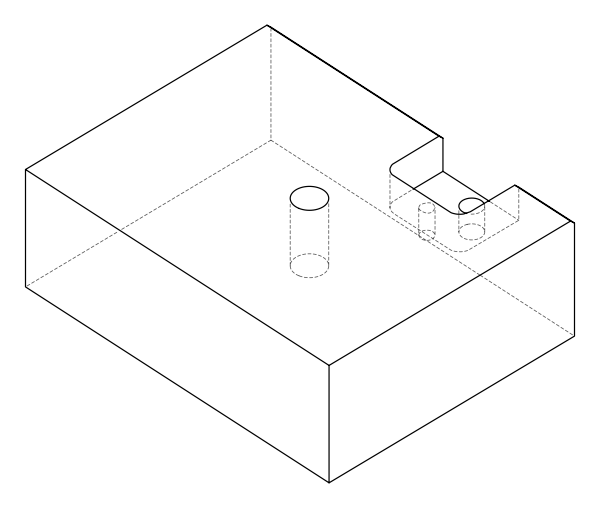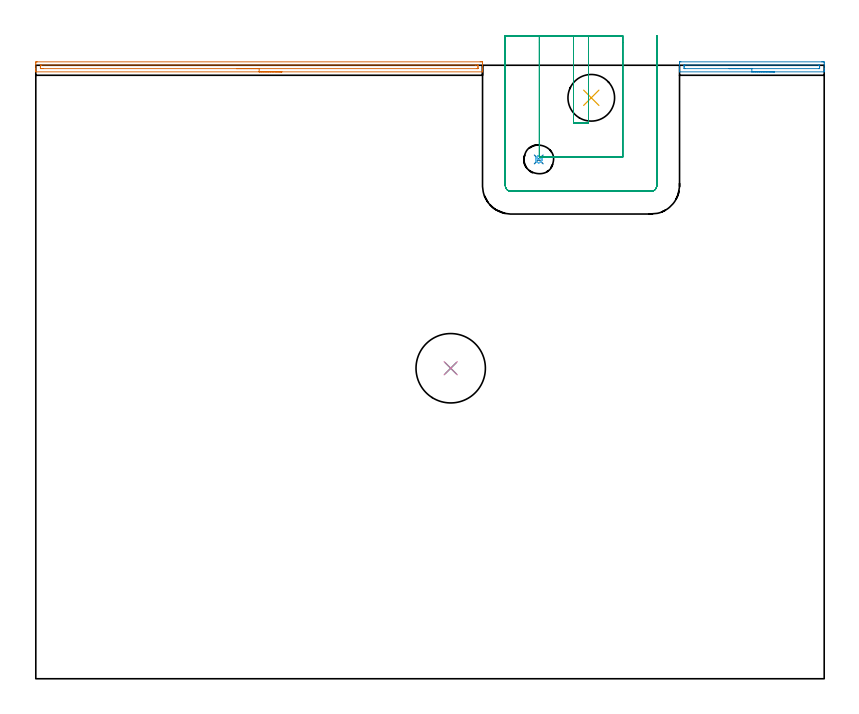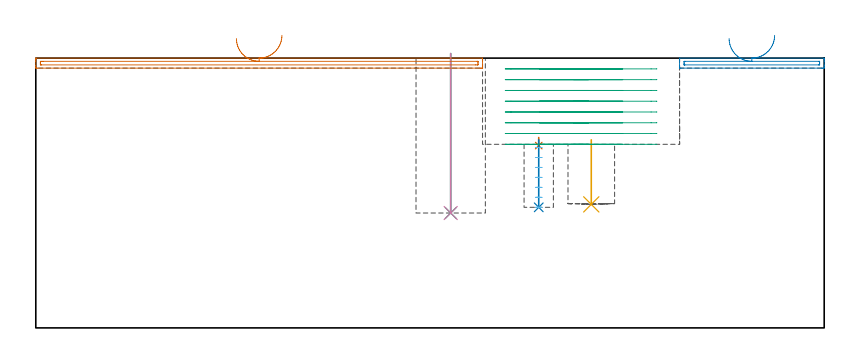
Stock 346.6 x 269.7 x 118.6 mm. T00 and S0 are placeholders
(PLAN: 9 operations, 7 tool changes, 15.3 min)
(1 SPOT_DRILL | STEP1POCKET | NXT0321_9005460120000 | 0.04 min | 4182 mm3)
(2 DRILL_BLIND_HOLE_INTO_CENTER | STEP1POCKET | UGT0301_229 | 0.13 min | 2898 mm3)
(3 INDEXABLE_INSERT_DRILL_BLIND_HOLE_FROM_SOLID | STEP1POCKET_1 | NXT0302_010 | 0.28 min | 20247 mm3)
(4 DRILL_TO_ENLARGE_BLIND_HOLE | STEP1POCKET_1 | UGT0301_381 | 0.28 min | 29478 mm3)
(5 INDEXABLE_INSERT_DRILL_BLIND_HOLE_FROM_SOLID_1 | STEP1POCKET_2 | NXT0302_012 | 0.12 min | 21123 mm3)
(6 MILL_ROUGH_BLIND_HOLE_CONTOUR | STEP1POCKET | NXT0201_013 | Spiral | 0.4 min | 1320 mm3)
(7 AREA_MILL | FG_CHAMFER_SURFACE | UGT0205_001 | 3.31 min | 1933 mm3)
(8 AREA_MILL_1 | FG_CHAMFER_SURFACE_1 | UGT0205_001 | 1.19 min | 649 mm3)
(9 MILL_SLOT | SLOT_PARTIAL_RECTANGULAR | UGT0201_094 | Follow Part, ap 5, ae 75% | 9.51 min | 194783 mm3)
(TOOL NXT0321_9005460120000 | NC Spot Drill, 142deg, 12mm, Carbide, Uncoated | D12 PA142 FL30 Z2)
(TOOL UGT0301_229 | Twist Drill 11.9 mm | D11.9 PA118 FL100 Z2)
(TOOL NXT0302_010 | Index. Insert Drill 19.5mm [880-D1950L25-05] | D19.5 PA176 FL98 Z2)
(TOOL UGT0301_381 | Twist Drill Flat Bottom 30.5 mm | D30.5 PA180 FL175 Z2)
(TOOL NXT0302_012 | Index. Insert Drill 20.5mm [880-D2050L25-03] | D20.5 PA176 FL62 Z2)
(TOOL NXT0201_013 | ENDMILL 10mm | D10 FL30 Z4)
(TOOL UGT0205_001 | Chamfer Mill 20 x 3 x 45 deg. | D20 FL50 Z2)
(TOOL UGT0201_094 | End mill 20 mm | D20 FL38 Z4)
(OP 1 SPOT_DRILL)
G17 G21 G94 G90
T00 M6
G54
G17 G0 G90 X221.1 Y228.3 S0 M3
G43 Z128.6 H0
G94 G81 G98 Z80.145 F250. R83.7
G80
M5
M2
(OP 2 DRILL_BLIND_HOLE_INTO_CENTER)
G17 G21 G94 G90
T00 M6
G54
G17 G0 G90 X221.1 Y228.3 S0 M3
G43 Z128.6 H0
G94 G81 G98 Z53. F250. R82.7
G80
M5
M2
(OP 3 INDEXABLE_INSERT_DRILL_BLIND_HOLE_FROM_SOLID)
G17 G21 G94 G90
T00 M6
G54
G17 G0 G90 X182.4 Y136.5 S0 M3
G43 Z128.6 H1
G94 G81 G98 Z50.5 F250. R120.6
G80
M5
M2
(OP 4 DRILL_TO_ENLARGE_BLIND_HOLE)
G17 G21 G94 G90
T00 M6
G54
G17 G0 G90 X182.4 Y136.5 S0 M3
G43 Z128.6 H0
G94 G81 G98 Z50.5 F250. R120.6
G80
M5
M2
(OP 5 INDEXABLE_INSERT_DRILL_BLIND_HOLE_FROM_SOLID_1)
G17 G21 G94 G90
T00 M6
G54
G17 G0 G90 X244.2 Y255.4 S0 M3
G43 Z128.6 H1
G94 G81 G98 Z54.3 F250. R82.7
G80
M5
M2
(OP 6 MILL_ROUGH_BLIND_HOLE_CONTOUR)
G17 G21 G94 G90
T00 M6
G54
G17 G0 G90 X221.1 Y228.3 S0 M3
G43 Z128.6 H0
Z79.314
G94 G3 X221.733 Y229.117 R0.654 F250.
X220.739 Y229.704 R0.817
X219.696 Y227.939 R1.45
X220.739 Y229.704 R-1.45
X220.217 Y228.822 R0.725
X221.1 Y228.3 R0.725
G0 Z74.929
G3 X221.733 Y229.117 R0.654
X220.739 Y229.704 R0.817
X219.696 Y227.939 R1.45
X220.739 Y229.704 R-1.45
X220.217 Y228.822 R0.725
X221.1 Y228.3 R0.725
G0 Z70.543
G3 X221.733 Y229.117 R0.654
X220.739 Y229.704 R0.817
X219.696 Y227.939 R1.45
X220.739 Y229.704 R-1.45
X220.217 Y228.822 R0.725
X221.1 Y228.3 R0.725
G0 Z66.157
G3 X221.733 Y229.117 R0.654
X220.739 Y229.704 R0.817
X219.696 Y227.939 R1.45
X220.739 Y229.704 R-1.45
X220.217 Y228.822 R0.725
X221.1 Y228.3 R0.725
G0 Z61.771
G3 X221.733 Y229.117 R0.654
X220.739 Y229.704 R0.817
X219.696 Y227.939 R1.45
X220.739 Y229.704 R-1.45
X220.217 Y228.822 R0.725
X221.1 Y228.3 R0.725
G0 Z57.386
G3 X221.733 Y229.117 R0.654
X220.739 Y229.704 R0.817
X219.696 Y227.939 R1.45
X220.739 Y229.704 R-1.45
X220.217 Y228.822 R0.725
X221.1 Y228.3 R0.725
G0 Z53.
G3 X221.733 Y229.117 R0.654
X220.739 Y229.704 R0.817
X219.696 Y227.939 R1.45
X220.739 Y229.704 R-1.45
X220.217 Y228.822 R0.725
X221.1 Y228.3 R0.725
G0 Z128.6
M5
M2
(OP 7 AREA_MILL)
G17 G21 G94 G90
T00 M6
G54
G17 G0 G90 X108.2 Y266.8 S1061 M3
G43 Z128.6 H0
G94 G1 X108.162 Z127.728 F250.
X108.048 Z126.863
X107.859 Z126.012
X107.597 Z125.18
X107.263 Z124.374
X106.86 Z123.6
X106.392 Z122.864
X105.86 Z122.172
X105.271 Z121.529
X104.628 Z120.94
X103.936 Z120.408
X103.2 Z119.94
X102.426 Z119.537
X101.62 Z119.203
X100.788 Z118.941
X99.936 Z118.752
X99.072 Z118.638
X98.2 Z118.6
X0.145
X0.01 Y266.806 Z118.593
X0. Y267.086 Z118.313
Y267.546 Z117.853
Y268.119 Z117.275
Y270.167 Z115.23
X0.005 Y270.761 Z114.633
X0.01 Y271.191 Z114.205
X0.152 Y271.194 Z114.202
X0.591 Y271.2 Z114.2
X195.365
X195.809 Y271.199 Z114.201
X196.248 Y271.194 Z114.202
X196.39 Y271.191 Z114.205
X196.4 Y270.761 Z114.633
Y270.167 Z115.23
Y269.881 Z115.516
Y268.119 Z117.275
Y267.546 Z117.853
Y267.239 Z118.16
X196.399 Y267.085 Z118.314
X196.39 Y266.806 Z118.593
X196.255 Y266.8 Z118.6
X98.2
Y268.214 Z117.186
X3.169
X2.374 Y268.215 Z117.185
X2.276 Y268.216 Z117.184
X2.023 Y268.221 Z117.179
X2.01 Y268.303 Z117.097
X2.003 Y268.485 Z116.915
X2.002 Y269. Z116.4
X2.003 Y269.515 Z115.885
X2.01 Y269.697 Z115.703
X2.023 Y269.779 Z115.621
X2.276 Y269.784 Z115.616
X2.374 Y269.785 Z115.615
X193.231 Y269.786 Z115.614
X194.026 Y269.785 Z115.615
X194.124 Y269.784 Z115.616
X194.377 Y269.779 Z115.621
X194.39 Y269.697 Z115.703
X194.397 Y269.515 Z115.885
X194.399 Y269. Z116.4
X194.398 Y268.632 Z116.768
X194.391 Y268.262 Z117.138
X194.389 Y268.22 Z117.18
X194.373 Y268.219 Z117.181
X194.325 Y268.216 Z117.184
X194.225 Y268.215 Z117.185
X194.026 Y268.214 Z117.186
X98.2
X97.328 Z117.224
X96.464 Z117.338
X95.612 Z117.527
X94.78 Z117.789
X93.974 Z118.123
X93.2 Z118.526
X92.464 Z118.994
X91.772 Z119.525
X91.129 Z120.115
X90.54 Z120.758
X90.008 Z121.45
X89.54 Z122.186
X89.137 Z122.96
X88.803 Z123.766
X88.541 Z124.598
X88.352 Z125.449
X88.238 Z126.314
X88.2 Z127.186
G0 Z128.6
M5
M2
(OP 8 AREA_MILL_1)
G17 G21 G94 G90
T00 M6
G54
G17 G0 G90 X324.8 Y266.8 S1061 M3
G43 Z128.6 H0
G94 G1 X324.762 Z127.728 F250.
X324.648 Z126.863
X324.459 Z126.012
X324.197 Z125.18
X323.863 Z124.374
X323.46 Z123.6
X322.992 Z122.864
X322.46 Z122.172
X321.871 Z121.529
X321.228 Z120.939
X320.536 Z120.408
X319.8 Z119.94
X319.026 Z119.537
X318.22 Z119.203
X317.388 Z118.941
X316.536 Z118.752
X315.672 Z118.638
X314.8 Z118.6
X283.148
X283.01 Y266.806 Z118.593
X283. Y267.091 Z118.308
Y267.535 Z117.864
Y268.119 Z117.275
Y270.173 Z115.225
X283.005 Y270.761 Z114.633
X283.01 Y271.191 Z114.205
X283.155 Y271.195 Z114.202
X283.594 Y271.2 Z114.2
X345.562
X346.006 Y271.199 Z114.201
X346.445 Y271.194 Z114.202
X346.59 Y271.191 Z114.205
X346.6 Y270.761 Z114.633
Y270.173 Z115.225
Y269.881 Z115.516
Y268.119 Z117.275
Y267.535 Z117.864
Y267.239 Z118.16
X346.599 Y267.09 Z118.309
X346.59 Y266.806 Z118.593
X346.452 Y266.8 Z118.6
X314.8
Y268.214 Z117.186
X285.377 Y268.215 Z117.185
X285.279 Y268.216 Z117.184
X285.025 Y268.221 Z117.179
X285.01 Y268.303 Z117.097
X285.003 Y268.488 Z116.912
X285.001 Y269. Z116.4
X285.002 Y269.37 Z116.03
X285.01 Y269.744 Z115.656
X285.013 Y269.78 Z115.62
X285.03 Y269.782 Z115.618
X285.079 Y269.784 Z115.616
X285.178 Y269.785 Z115.615
X285.377 Y269.786 Z115.614
X344.223 Y269.785 Z115.615
X344.321 Y269.784 Z115.616
X344.575 Y269.779 Z115.621
X344.59 Y269.697 Z115.703
X344.597 Y269.512 Z115.888
X344.599 Y269. Z116.4
X344.598 Y268.63 Z116.77
X344.59 Y268.256 Z117.144
X344.587 Y268.22 Z117.18
X344.57 Y268.219 Z117.181
X344.521 Y268.216 Z117.184
X344.422 Y268.215 Z117.185
X344.223 Y268.214 Z117.186
X314.8
X313.928 Z117.224
X313.064 Z117.338
X312.212 Z117.526
X311.38 Z117.789
X310.574 Z118.123
X309.8 Z118.525
X309.064 Z118.994
X308.372 Z119.525
X307.729 Z120.115
X307.14 Z120.758
X306.608 Z121.45
X306.14 Z122.186
X305.737 Z122.96
X305.403 Z123.766
X305.141 Z124.598
X304.952 Z125.449
X304.838 Z126.314
X304.8 Z127.186
G0 Z128.6
M5
M2
(OP 9 MILL_SLOT)
G17 G21 G94 G90
T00 M6
G54
G17 G0 G90 X236.4 Y282.7 S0 M3
G43 Z128.6 H0
Z113.862
G94 G1 Y279.7 F250.
Y244.3 F500.
X243.
Y279.7
Y282.7 F250.
X221.4
Y279.7
Y229.3 F500.
X258.
Y279.7
Y282.7 F250.
X206.4
Y279.7
Y216.8 F500.
G3 X208.9 Y214.3 R2.5
G1 X270.5
G3 X273. Y216.8 R2.5
G1 Y279.7
Y282.7 F250.
G0 X236.4 Z109.125
G1 Y279.7
Y244.3 F500.
X243.
Y279.7
Y282.7 F250.
X221.4
Y279.7
Y229.3 F500.
X258.
Y279.7
Y282.7 F250.
X206.4
Y279.7
Y216.8 F500.
G3 X208.9 Y214.3 R2.5
G1 X270.5
G3 X273. Y216.8 R2.5
G1 Y279.7
Y282.7 F250.
G0 X236.4 Z104.387
G1 Y279.7
Y244.3 F500.
X243.
Y279.7
Y282.7 F250.
X221.4
Y279.7
Y229.3 F500.
X258.
Y279.7
Y282.7 F250.
X206.4
Y279.7
Y216.8 F500.
G3 X208.9 Y214.3 R2.5
G1 X270.5
G3 X273. Y216.8 R2.5
G1 Y279.7
Y282.7 F250.
G0 X236.4 Z99.65
G1 Y279.7
Y244.3 F500.
X243.
Y279.7
Y282.7 F250.
X221.4
Y279.7
Y229.3 F500.
X258.
Y279.7
Y282.7 F250.
X206.4
Y279.7
Y216.8 F500.
G3 X208.9 Y214.3 R2.5
G1 X270.5
G3 X273. Y216.8 R2.5
G1 Y279.7
Y282.7 F250.
G0 X236.4 Z94.912
G1 Y279.7
Y244.3 F500.
X243.
Y279.7
Y282.7 F250.
X221.4
Y279.7
Y229.3 F500.
X258.
Y279.7
Y282.7 F250.
X206.4
Y279.7
Y216.8 F500.
G3 X208.9 Y214.3 R2.5
G1 X270.5
G3 X273. Y216.8 R2.5
G1 Y279.7
Y282.7 F250.
G0 X236.4 Z90.175
G1 Y279.7
Y244.3 F500.
X243.
Y279.7
Y282.7 F250.
X221.4
Y279.7
Y229.3 F500.
X258.
Y279.7
Y282.7 F250.
X206.4
Y279.7
Y216.8 F500.
G3 X208.9 Y214.3 R2.5
G1 X270.5
G3 X273. Y216.8 R2.5
G1 Y279.7
Y282.7 F250.
G0 X236.4 Z85.437
G1 Y279.7
Y244.3 F500.
X243.
Y279.7
Y282.7 F250.
X221.4
Y279.7
Y229.3 F500.
X258.
Y279.7
Y282.7 F250.
X206.4
Y279.7
Y216.8 F500.
G3 X208.9 Y214.3 R2.5
G1 X270.5
G3 X273. Y216.8 R2.5
G1 Y279.7
Y282.7 F250.
G0 X236.4 Z80.7
G1 Y279.7
Y244.3 F500.
X243.
Y279.7
Y282.7 F250.
X221.4
Y279.7
Y229.3 F500.
X258.
Y279.7
Y282.7 F250.
X206.4
Y279.7
Y216.8 F500.
G3 X208.9 Y214.3 R2.5
G1 X270.5
G3 X273. Y216.8 R2.5
G1 Y279.7
Y282.7 F250.
G0 Z128.6
M5
M2
